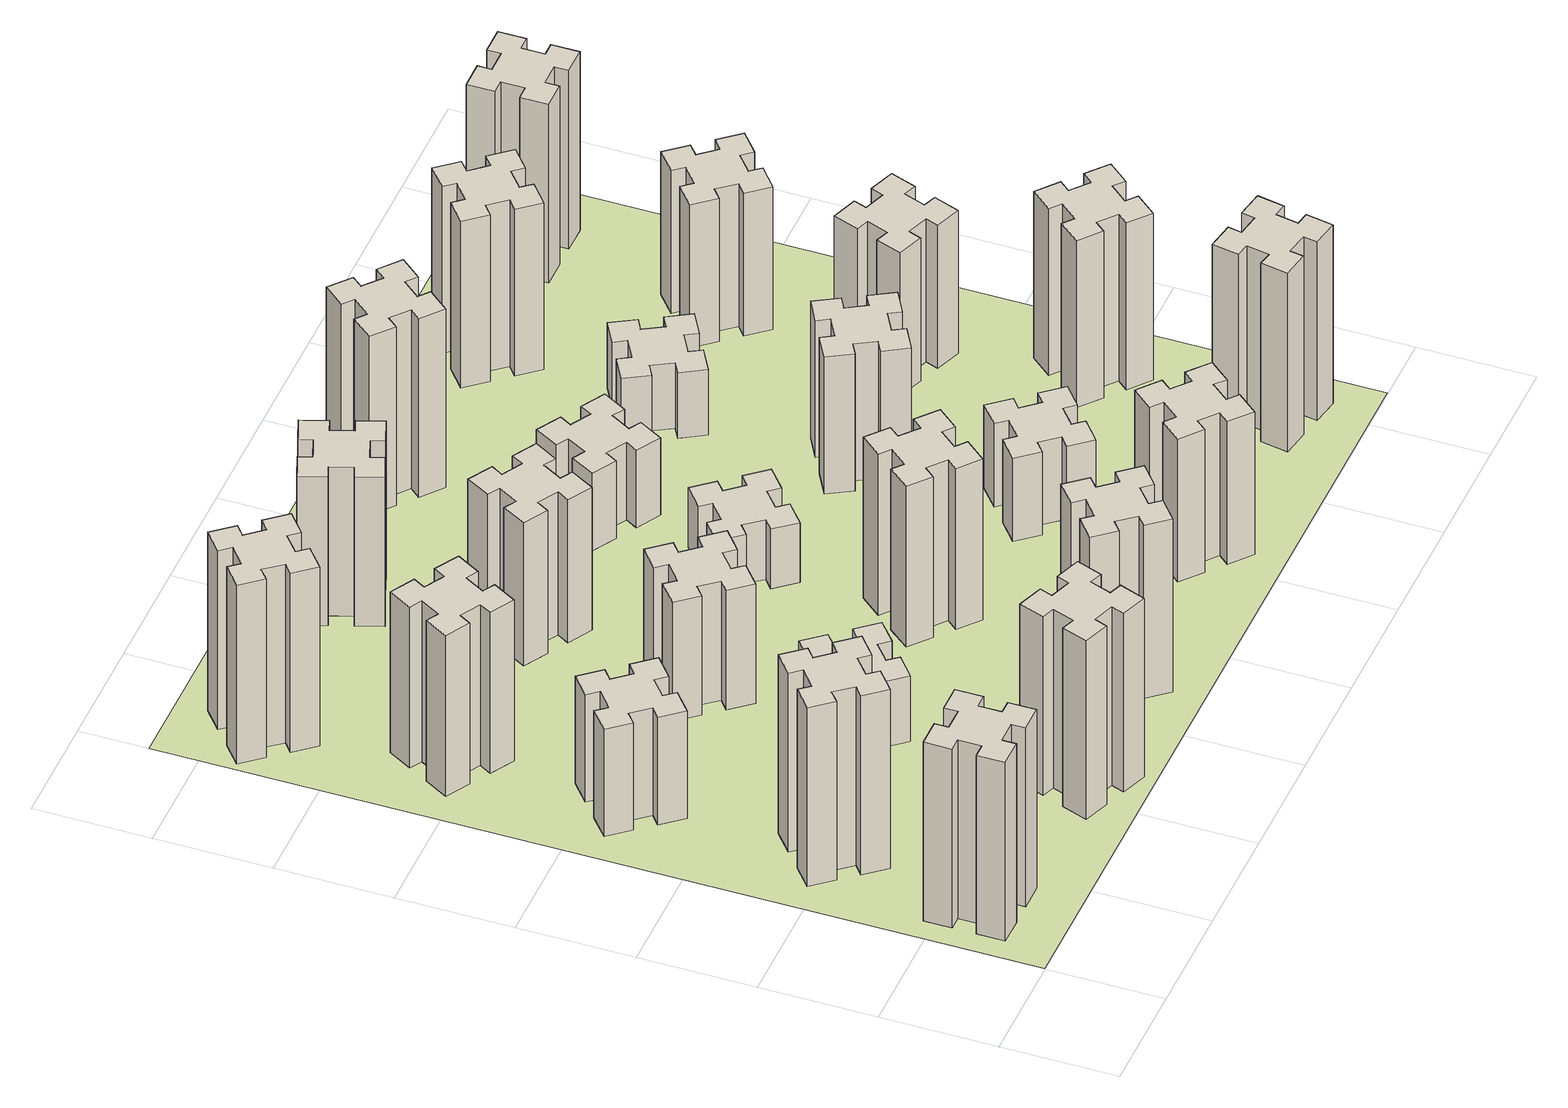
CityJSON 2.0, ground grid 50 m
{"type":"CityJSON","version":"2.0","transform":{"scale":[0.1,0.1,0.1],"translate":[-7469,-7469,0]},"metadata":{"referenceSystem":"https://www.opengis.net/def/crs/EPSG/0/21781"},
"CityObjects":{
"building1":{"type":"Building","attributes":{"class":"1000","function":"1000","usage":"1000","yearOfConstruction":2016,"roofType":"1000","measuredHeight":90,"storeysAboveGround":30,"storeysBelowGround":0},"geometry":[{"type":"Solid","lod":"1","boundaries":[[[[0,1,2,3,4,5,6,7,8,9,10,11,12,13,14,15,16,17,18,19]],[[17,16,20,21]],[[16,15,22,20]],[[15,14,23,22]],[[14,13,24,23]],[[13,12,25,24]],[[12,11,26,25]],[[11,10,27,26]],[[10,9,28,27]],[[9,8,29,28]],[[8,7,30,29]],[[7,6,31,30]],[[6,5,32,31]],[[5,4,33,32]],[[4,3,34,33]],[[3,2,35,34]],[[2,1,36,35]],[[1,0,37,36]],[[0,19,38,37]],[[19,18,39,38]],[[18,17,21,39]],[[24,25,26,27,28,29,30,31,32,33,34,35,36,37,38,39,21,20,22,23]]]]}]},
"building2":{"type":"Building","attributes":{"class":"1000","function":"1000","usage":"1000","yearOfConstruction":2016,"roofType":"1000","measuredHeight":90,"storeysAboveGround":30,"storeysBelowGround":0},"geometry":[{"type":"Solid","lod":"1","boundaries":[[[[40,41,42,43,44,45,46,47,48,49,50,51,52,53,54,55,56,57,58,59]],[[57,56,60,61]],[[56,55,62,60]],[[55,54,63,62]],[[54,53,64,63]],[[53,52,65,64]],[[52,51,66,65]],[[51,50,67,66]],[[50,49,68,67]],[[49,48,69,68]],[[48,47,70,69]],[[47,46,71,70]],[[46,45,72,71]],[[45,44,73,72]],[[44,43,74,73]],[[43,42,75,74]],[[42,41,76,75]],[[41,40,77,76]],[[40,59,78,77]],[[59,58,79,78]],[[58,57,61,79]],[[64,65,66,67,68,69,70,71,72,73,74,75,76,77,78,79,61,60,62,63]]]]}]},
"building3":{"type":"Building","attributes":{"class":"1000","function":"1000","usage":"1000","yearOfConstruction":2016,"roofType":"1000","measuredHeight":54,"storeysAboveGround":30,"storeysBelowGround":0},"geometry":[{"type":"Solid","lod":"1","boundaries":[[[[80,81,82,83,84,85,86,87,88,89,90,91,92,93,94,95,96,97,98,99]],[[97,96,100,101]],[[96,95,102,100]],[[95,94,103,102]],[[94,93,104,103]],[[93,92,105,104]],[[92,91,106,105]],[[91,90,107,106]],[[90,89,108,107]],[[89,88,109,108]],[[88,87,110,109]],[[87,86,111,110]],[[86,85,112,111]],[[85,84,113,112]],[[84,83,114,113]],[[83,82,115,114]],[[82,81,116,115]],[[81,80,117,116]],[[80,99,118,117]],[[99,98,119,118]],[[98,97,101,119]],[[104,105,106,107,108,109,110,111,112,113,114,115,116,117,118,119,101,100,102,103]]]]}]},
"building4":{"type":"Building","attributes":{"class":"1000","function":"1000","usage":"1000","yearOfConstruction":2016,"roofType":"1000","measuredHeight":81,"storeysAboveGround":30,"storeysBelowGround":0},"geometry":[{"type":"Solid","lod":"1","boundaries":[[[[120,121,122,123,124,125,126,127,128,129,130,131,132,133,134,135,136,137,138,139]],[[137,136,140,141]],[[136,135,142,140]],[[135,134,143,142]],[[134,133,144,143]],[[133,132,145,144]],[[132,131,146,145]],[[131,130,147,146]],[[130,129,148,147]],[[129,128,149,148]],[[128,127,150,149]],[[127,126,151,150]],[[126,125,152,151]],[[125,124,153,152]],[[124,123,154,153]],[[123,122,155,154]],[[122,121,156,155]],[[121,120,157,156]],[[120,139,158,157]],[[139,138,159,158]],[[138,137,141,159]],[[144,145,146,147,148,149,150,151,152,153,154,155,156,157,158,159,141,140,142,143]]]]}]},
"building5":{"type":"Building","attributes":{"class":"1000","function":"1000","usage":"1000","yearOfConstruction":2016,"roofType":"1000","measuredHeight":90,"storeysAboveGround":30,"storeysBelowGround":0},"geometry":[{"type":"Solid","lod":"1","boundaries":[[[[160,161,162,163,164,165,166,167,168,169,170,171,172,173,174,175,176,177,178,179]],[[177,176,180,181]],[[176,175,182,180]],[[175,174,183,182]],[[174,173,184,183]],[[173,172,185,184]],[[172,171,186,185]],[[171,170,187,186]],[[170,169,188,187]],[[169,168,189,188]],[[168,167,190,189]],[[167,166,191,190]],[[166,165,192,191]],[[165,164,193,192]],[[164,163,194,193]],[[163,162,195,194]],[[162,161,196,195]],[[161,160,197,196]],[[160,179,198,197]],[[179,178,199,198]],[[178,177,181,199]],[[184,185,186,187,188,189,190,191,192,193,194,195,196,197,198,199,181,180,182,183]]]]}]},
"building6":{"type":"Building","attributes":{"class":"1000","function":"1000","usage":"1000","yearOfConstruction":2016,"roofType":"1000","measuredHeight":90,"storeysAboveGround":30,"storeysBelowGround":0},"geometry":[{"type":"Solid","lod":"1","boundaries":[[[[200,201,202,203,204,205,206,207,208,209,210,211,212,213,214,215,216,217,218,219]],[[217,216,220,221]],[[216,215,222,220]],[[215,214,223,222]],[[214,213,224,223]],[[213,212,225,224]],[[212,211,226,225]],[[211,210,227,226]],[[210,209,228,227]],[[209,208,229,228]],[[208,207,230,229]],[[207,206,231,230]],[[206,205,232,231]],[[205,204,233,232]],[[204,203,234,233]],[[203,202,235,234]],[[202,201,236,235]],[[201,200,237,236]],[[200,219,238,237]],[[219,218,239,238]],[[218,217,221,239]],[[224,225,226,227,228,229,230,231,232,233,234,235,236,237,238,239,221,220,222,223]]]]}]},
"building7":{"type":"Building","attributes":{"class":"1000","function":"1000","usage":"1000","yearOfConstruction":2016,"roofType":"1000","measuredHeight":33,"storeysAboveGround":30,"storeysBelowGround":0},"geometry":[{"type":"Solid","lod":"1","boundaries":[[[[240,241,242,243,244,245,246,247,248,249,250,251,252,253,254,255,256,257,258,259]],[[257,256,260,261]],[[256,255,262,260]],[[255,254,263,262]],[[254,253,264,263]],[[253,252,265,264]],[[252,251,266,265]],[[251,250,267,266]],[[250,249,268,267]],[[249,248,269,268]],[[248,247,270,269]],[[247,246,271,270]],[[246,245,272,271]],[[245,244,273,272]],[[244,243,274,273]],[[243,242,275,274]],[[242,241,276,275]],[[241,240,277,276]],[[240,259,278,277]],[[259,258,279,278]],[[258,257,261,279]],[[264,265,266,267,268,269,270,271,272,273,274,275,276,277,278,279,261,260,262,263]]]]}]},
"building8":{"type":"Building","attributes":{"class":"1000","function":"1000","usage":"1000","yearOfConstruction":2016,"roofType":"1000","measuredHeight":60,"storeysAboveGround":30,"storeysBelowGround":0},"geometry":[{"type":"Solid","lod":"1","boundaries":[[[[280,281,282,283,284,285,286,287,288,289,290,291,292,293,294,295,296,297,298,299]],[[297,296,300,301]],[[296,295,302,300]],[[295,294,303,302]],[[294,293,304,303]],[[293,292,305,304]],[[292,291,306,305]],[[291,290,307,306]],[[290,289,308,307]],[[289,288,309,308]],[[288,287,310,309]],[[287,286,311,310]],[[286,285,312,311]],[[285,284,313,312]],[[284,283,314,313]],[[283,282,315,314]],[[282,281,316,315]],[[281,280,317,316]],[[280,299,318,317]],[[299,298,319,318]],[[298,297,301,319]],[[304,305,306,307,308,309,310,311,312,313,314,315,316,317,318,319,301,300,302,303]]]]}]},
"building9":{"type":"Building","attributes":{"class":"1000","function":"1000","usage":"1000","yearOfConstruction":2016,"roofType":"1000","measuredHeight":87,"storeysAboveGround":30,"storeysBelowGround":0},"geometry":[{"type":"Solid","lod":"1","boundaries":[[[[320,321,322,323,324,325,326,327,328,329,330,331,332,333,334,335,336,337,338,339]],[[337,336,340,341]],[[336,335,342,340]],[[335,334,343,342]],[[334,333,344,343]],[[333,332,345,344]],[[332,331,346,345]],[[331,330,347,346]],[[330,329,348,347]],[[329,328,349,348]],[[328,327,350,349]],[[327,326,351,350]],[[326,325,352,351]],[[325,324,353,352]],[[324,323,354,353]],[[323,322,355,354]],[[322,321,356,355]],[[321,320,357,356]],[[320,339,358,357]],[[339,338,359,358]],[[338,337,341,359]],[[344,345,346,347,348,349,350,351,352,353,354,355,356,357,358,359,341,340,342,343]]]]}]},
"building10":{"type":"Building","attributes":{"class":"1000","function":"1000","usage":"1000","yearOfConstruction":2016,"roofType":"1000","measuredHeight":72,"storeysAboveGround":30,"storeysBelowGround":0},"geometry":[{"type":"Solid","lod":"1","boundaries":[[[[360,361,362,363,364,365,366,367,368,369,370,371,372,373,374,375,376,377,378,379]],[[377,376,380,381]],[[376,375,382,380]],[[375,374,383,382]],[[374,373,384,383]],[[373,372,385,384]],[[372,371,386,385]],[[371,370,387,386]],[[370,369,388,387]],[[369,368,389,388]],[[368,367,390,389]],[[367,366,391,390]],[[366,365,392,391]],[[365,364,393,392]],[[364,363,394,393]],[[363,362,395,394]],[[362,361,396,395]],[[361,360,397,396]],[[360,379,398,397]],[[379,378,399,398]],[[378,377,381,399]],[[384,385,386,387,388,389,390,391,392,393,394,395,396,397,398,399,381,380,382,383]]]]}]},
"building11":{"type":"Building","attributes":{"class":"1000","function":"1000","usage":"1000","yearOfConstruction":2016,"roofType":"1000","measuredHeight":75,"storeysAboveGround":30,"storeysBelowGround":0},"geometry":[{"type":"Solid","lod":"1","boundaries":[[[[400,401,402,403,404,405,406,407,408,409,410,411,412,413,414,415,416,417,418,419]],[[417,416,420,421]],[[416,415,422,420]],[[415,414,423,422]],[[414,413,424,423]],[[413,412,425,424]],[[412,411,426,425]],[[411,410,427,426]],[[410,409,428,427]],[[409,408,429,428]],[[408,407,430,429]],[[407,406,431,430]],[[406,405,432,431]],[[405,404,433,432]],[[404,403,434,433]],[[403,402,435,434]],[[402,401,436,435]],[[401,400,437,436]],[[400,419,438,437]],[[419,418,439,438]],[[418,417,421,439]],[[424,425,426,427,428,429,430,431,432,433,434,435,436,437,438,439,421,420,422,423]]]]}]},
"building12":{"type":"Building","attributes":{"class":"1000","function":"1000","usage":"1000","yearOfConstruction":2016,"roofType":"1000","measuredHeight":81,"storeysAboveGround":30,"storeysBelowGround":0},"geometry":[{"type":"Solid","lod":"1","boundaries":[[[[440,441,442,443,444,445,446,447,448,449,450,451,452,453,454,455,456,457,458,459]],[[457,456,460,461]],[[456,455,462,460]],[[455,454,463,462]],[[454,453,464,463]],[[453,452,465,464]],[[452,451,466,465]],[[451,450,467,466]],[[450,449,468,467]],[[449,448,469,468]],[[448,447,470,469]],[[447,446,471,470]],[[446,445,472,471]],[[445,444,473,472]],[[444,443,474,473]],[[443,442,475,474]],[[442,441,476,475]],[[441,440,477,476]],[[440,459,478,477]],[[459,458,479,478]],[[458,457,461,479]],[[464,465,466,467,468,469,470,471,472,473,474,475,476,477,478,479,461,460,462,463]]]]}]},
"building13":{"type":"Building","attributes":{"class":"1000","function":"1000","usage":"1000","yearOfConstruction":2016,"roofType":"1000","measuredHeight":30,"storeysAboveGround":30,"storeysBelowGround":0},"geometry":[{"type":"Solid","lod":"1","boundaries":[[[[480,481,482,483,484,485,486,487,488,489,490,491,492,493,494,495,496,497,498,499]],[[497,496,500,501]],[[496,495,502,500]],[[495,494,503,502]],[[494,493,504,503]],[[493,492,505,504]],[[492,491,506,505]],[[491,490,507,506]],[[490,489,508,507]],[[489,488,509,508]],[[488,487,510,509]],[[487,486,511,510]],[[486,485,512,511]],[[485,484,513,512]],[[484,483,514,513]],[[483,482,515,514]],[[482,481,516,515]],[[481,480,517,516]],[[480,499,518,517]],[[499,498,519,518]],[[498,497,501,519]],[[504,505,506,507,508,509,510,511,512,513,514,515,516,517,518,519,501,500,502,503]]]]}]},
"building14":{"type":"Building","attributes":{"class":"1000","function":"1000","usage":"1000","yearOfConstruction":2016,"roofType":"1000","measuredHeight":72,"storeysAboveGround":30,"storeysBelowGround":0},"geometry":[{"type":"Solid","lod":"1","boundaries":[[[[520,521,522,523,524,525,526,527,528,529,530,531,532,533,534,535,536,537,538,539]],[[537,536,540,541]],[[536,535,542,540]],[[535,534,543,542]],[[534,533,544,543]],[[533,532,545,544]],[[532,531,546,545]],[[531,530,547,546]],[[530,529,548,547]],[[529,528,549,548]],[[528,527,550,549]],[[527,526,551,550]],[[526,525,552,551]],[[525,524,553,552]],[[524,523,554,553]],[[523,522,555,554]],[[522,521,556,555]],[[521,520,557,556]],[[520,539,558,557]],[[539,538,559,558]],[[538,537,541,559]],[[544,545,546,547,548,549,550,551,552,553,554,555,556,557,558,559,541,540,542,543]]]]}]},
"building15":{"type":"Building","attributes":{"class":"1000","function":"1000","usage":"1000","yearOfConstruction":2016,"roofType":"1000","measuredHeight":39,"storeysAboveGround":30,"storeysBelowGround":0},"geometry":[{"type":"Solid","lod":"1","boundaries":[[[[560,561,562,563,564,565,566,567,568,569,570,571,572,573,574,575,576,577,578,579]],[[577,576,580,581]],[[576,575,582,580]],[[575,574,583,582]],[[574,573,584,583]],[[573,572,585,584]],[[572,571,586,585]],[[571,570,587,586]],[[570,569,588,587]],[[569,568,589,588]],[[568,567,590,589]],[[567,566,591,590]],[[566,565,592,591]],[[565,564,593,592]],[[564,563,594,593]],[[563,562,595,594]],[[562,561,596,595]],[[561,560,597,596]],[[560,579,598,597]],[[579,578,599,598]],[[578,577,581,599]],[[584,585,586,587,588,589,590,591,592,593,594,595,596,597,598,599,581,580,582,583]]]]}]},
"building16":{"type":"Building","attributes":{"class":"1000","function":"1000","usage":"1000","yearOfConstruction":2016,"roofType":"1000","measuredHeight":90,"storeysAboveGround":30,"storeysBelowGround":0},"geometry":[{"type":"Solid","lod":"1","boundaries":[[[[600,601,602,603,604,605,606,607,608,609,610,611,612,613,614,615,616,617,618,619]],[[617,616,620,621]],[[616,615,622,620]],[[615,614,623,622]],[[614,613,624,623]],[[613,612,625,624]],[[612,611,626,625]],[[611,610,627,626]],[[610,609,628,627]],[[609,608,629,628]],[[608,607,630,629]],[[607,606,631,630]],[[606,605,632,631]],[[605,604,633,632]],[[604,603,634,633]],[[603,602,635,634]],[[602,601,636,635]],[[601,600,637,636]],[[600,619,638,637]],[[619,618,639,638]],[[618,617,621,639]],[[624,625,626,627,628,629,630,631,632,633,634,635,636,637,638,639,621,620,622,623]]]]}]},
"building17":{"type":"Building","attributes":{"class":"1000","function":"1000","usage":"1000","yearOfConstruction":2016,"roofType":"1000","measuredHeight":42,"storeysAboveGround":30,"storeysBelowGround":0},"geometry":[{"type":"Solid","lod":"1","boundaries":[[[[640,641,642,643,644,645,646,647,648,649,650,651,652,653,654,655,656,657,658,659]],[[657,656,660,661]],[[656,655,662,660]],[[655,654,663,662]],[[654,653,664,663]],[[653,652,665,664]],[[652,651,666,665]],[[651,650,667,666]],[[650,649,668,667]],[[649,648,669,668]],[[648,647,670,669]],[[647,646,671,670]],[[646,645,672,671]],[[645,644,673,672]],[[644,643,674,673]],[[643,642,675,674]],[[642,641,676,675]],[[641,640,677,676]],[[640,659,678,677]],[[659,658,679,678]],[[658,657,661,679]],[[664,665,666,667,668,669,670,671,672,673,674,675,676,677,678,679,661,660,662,663]]]]}]},
"building18":{"type":"Building","attributes":{"class":"1000","function":"1000","usage":"1000","yearOfConstruction":2016,"roofType":"1000","measuredHeight":69,"storeysAboveGround":30,"storeysBelowGround":0},"geometry":[{"type":"Solid","lod":"1","boundaries":[[[[680,681,682,683,684,685,686,687,688,689,690,691,692,693,694,695,696,697,698,699]],[[697,696,700,701]],[[696,695,702,700]],[[695,694,703,702]],[[694,693,704,703]],[[693,692,705,704]],[[692,691,706,705]],[[691,690,707,706]],[[690,689,708,707]],[[689,688,709,708]],[[688,687,710,709]],[[687,686,711,710]],[[686,685,712,711]],[[685,684,713,712]],[[684,683,714,713]],[[683,682,715,714]],[[682,681,716,715]],[[681,680,717,716]],[[680,699,718,717]],[[699,698,719,718]],[[698,697,701,719]],[[704,705,706,707,708,709,710,711,712,713,714,715,716,717,718,719,701,700,702,703]]]]}]},
"building19":{"type":"Building","attributes":{"class":"1000","function":"1000","usage":"1000","yearOfConstruction":2016,"roofType":"1000","measuredHeight":33,"storeysAboveGround":30,"storeysBelowGround":0},"geometry":[{"type":"Solid","lod":"1","boundaries":[[[[720,721,722,723,724,725,726,727,728,729,730,731,732,733,734,735,736,737,738,739]],[[737,736,740,741]],[[736,735,742,740]],[[735,734,743,742]],[[734,733,744,743]],[[733,732,745,744]],[[732,731,746,745]],[[731,730,747,746]],[[730,729,748,747]],[[729,728,749,748]],[[728,727,750,749]],[[727,726,751,750]],[[726,725,752,751]],[[725,724,753,752]],[[724,723,754,753]],[[723,722,755,754]],[[722,721,756,755]],[[721,720,757,756]],[[720,739,758,757]],[[739,738,759,758]],[[738,737,741,759]],[[744,745,746,747,748,749,750,751,752,753,754,755,756,757,758,759,741,740,742,743]]]]}]},
"building20":{"type":"Building","attributes":{"class":"1000","function":"1000","usage":"1000","yearOfConstruction":2016,"roofType":"1000","measuredHeight":90,"storeysAboveGround":30,"storeysBelowGround":0},"geometry":[{"type":"Solid","lod":"1","boundaries":[[[[760,761,762,763,764,765,766,767,768,769,770,771,772,773,774,775,776,777,778,779]],[[777,776,780,781]],[[776,775,782,780]],[[775,774,783,782]],[[774,773,784,783]],[[773,772,785,784]],[[772,771,786,785]],[[771,770,787,786]],[[770,769,788,787]],[[769,768,789,788]],[[768,767,790,789]],[[767,766,791,790]],[[766,765,792,791]],[[765,764,793,792]],[[764,763,794,793]],[[763,762,795,794]],[[762,761,796,795]],[[761,760,797,796]],[[760,779,798,797]],[[779,778,799,798]],[[778,777,781,799]],[[784,785,786,787,788,789,790,791,792,793,794,795,796,797,798,799,781,780,782,783]]]]}]},
"building21":{"type":"Building","attributes":{"class":"1000","function":"1000","usage":"1000","yearOfConstruction":2016,"roofType":"1000","measuredHeight":84,"storeysAboveGround":30,"storeysBelowGround":0},"geometry":[{"type":"Solid","lod":"1","boundaries":[[[[800,801,802,803,804,805,806,807,808,809,810,811,812,813,814,815,816,817,818,819]],[[817,816,820,821]],[[816,815,822,820]],[[815,814,823,822]],[[814,813,824,823]],[[813,812,825,824]],[[812,811,826,825]],[[811,810,827,826]],[[810,809,828,827]],[[809,808,829,828]],[[808,807,830,829]],[[807,806,831,830]],[[806,805,832,831]],[[805,804,833,832]],[[804,803,834,833]],[[803,802,835,834]],[[802,801,836,835]],[[801,800,837,836]],[[800,819,838,837]],[[819,818,839,838]],[[818,817,821,839]],[[824,825,826,827,828,829,830,831,832,833,834,835,836,837,838,839,821,820,822,823]]]]}]},
"building22":{"type":"Building","attributes":{"class":"1000","function":"1000","usage":"1000","yearOfConstruction":2016,"roofType":"1000","measuredHeight":84,"storeysAboveGround":30,"storeysBelowGround":0},"geometry":[{"type":"Solid","lod":"1","boundaries":[[[[840,841,842,843,844,845,846,847,848,849,850,851,852,853,854,855,856,857,858,859]],[[857,856,860,861]],[[856,855,862,860]],[[855,854,863,862]],[[854,853,864,863]],[[853,852,865,864]],[[852,851,866,865]],[[851,850,867,866]],[[850,849,868,867]],[[849,848,869,868]],[[848,847,870,869]],[[847,846,871,870]],[[846,845,872,871]],[[845,844,873,872]],[[844,843,874,873]],[[843,842,875,874]],[[842,841,876,875]],[[841,840,877,876]],[[840,859,878,877]],[[859,858,879,878]],[[858,857,861,879]],[[864,865,866,867,868,869,870,871,872,873,874,875,876,877,878,879,861,860,862,863]]]]}]},
"building23":{"type":"Building","attributes":{"class":"1000","function":"1000","usage":"1000","yearOfConstruction":2016,"roofType":"1000","measuredHeight":72,"storeysAboveGround":30,"storeysBelowGround":0},"geometry":[{"type":"Solid","lod":"1","boundaries":[[[[880,881,882,883,884,885,886,887,888,889,890,891,892,893,894,895,896,897,898,899]],[[897,896,900,901]],[[896,895,902,900]],[[895,894,903,902]],[[894,893,904,903]],[[893,892,905,904]],[[892,891,906,905]],[[891,890,907,906]],[[890,889,908,907]],[[889,888,909,908]],[[888,887,910,909]],[[887,886,911,910]],[[886,885,912,911]],[[885,884,913,912]],[[884,883,914,913]],[[883,882,915,914]],[[882,881,916,915]],[[881,880,917,916]],[[880,899,918,917]],[[899,898,919,918]],[[898,897,901,919]],[[904,905,906,907,908,909,910,911,912,913,914,915,916,917,918,919,901,900,902,903]]]]}]},
"building24":{"type":"Building","attributes":{"class":"1000","function":"1000","usage":"1000","yearOfConstruction":2016,"roofType":"1000","measuredHeight":72,"storeysAboveGround":30,"storeysBelowGround":0},"geometry":[{"type":"Solid","lod":"1","boundaries":[[[[920,921,922,923,924,925,926,927,928,929,930,931,932,933,934,935,936,937,938,939]],[[937,936,940,941]],[[936,935,942,940]],[[935,934,943,942]],[[934,933,944,943]],[[933,932,945,944]],[[932,931,946,945]],[[931,930,947,946]],[[930,929,948,947]],[[929,928,949,948]],[[928,927,950,949]],[[927,926,951,950]],[[926,925,952,951]],[[925,924,953,952]],[[924,923,954,953]],[[923,922,955,954]],[[922,921,956,955]],[[921,920,957,956]],[[920,939,958,957]],[[939,938,959,958]],[[938,937,941,959]],[[944,945,946,947,948,949,950,951,952,953,954,955,956,957,958,959,941,940,942,943]]]]}]},
"building25":{"type":"Building","attributes":{"class":"1000","function":"1000","usage":"1000","yearOfConstruction":2016,"roofType":"1000","measuredHeight":90,"storeysAboveGround":30,"storeysBelowGround":0},"geometry":[{"type":"Solid","lod":"1","boundaries":[[[[960,961,962,963,964,965,966,967,968,969,970,971,972,973,974,975,976,977,978,979]],[[977,976,980,981]],[[976,975,982,980]],[[975,974,983,982]],[[974,973,984,983]],[[973,972,985,984]],[[972,971,986,985]],[[971,970,987,986]],[[970,969,988,987]],[[969,968,989,988]],[[968,967,990,989]],[[967,966,991,990]],[[966,965,992,991]],[[965,964,993,992]],[[964,963,994,993]],[[963,962,995,994]],[[962,961,996,995]],[[961,960,997,996]],[[960,979,998,997]],[[979,978,999,998]],[[978,977,981,999]],[[984,985,986,987,988,989,990,991,992,993,994,995,996,997,998,999,981,980,982,983]]]]}]},
"landuse1":{"type":"LandUse","attributes":{"name":"plot1","function":"1010"},"geometry":[{"type":"MultiSurface","lod":"1","boundaries":[[[1000,1001,1002,1003]]]}]}
},
"vertices":[
[165,425,0],[165,325,0],[105,325,0],[105,205,0],[225,205,0],[225,265,0],[325,265,0],[325,205,0],[445,205,0],[445,325,0],[385,325,0],[385,425,0],[445,425,0],[445,545,0],[325,545,0],[325,485,0],[225,485,0],[225,545,0],[105,545,0],[105,425,0],[225,485,900],[225,545,900],[325,485,900],[325,545,900],[445,545,900],[445,425,900],[385,425,900],[385,325,900],[445,325,900],[445,205,900],[325,205,900],[325,265,900],[225,265,900],[225,205,900],[105,205,900],[105,325,900],[165,325,900],[165,425,900],[105,425,900],[105,545,900],
[492,1048,0],[427,1124,0],[473,1163,0],[396,1255,0],[304,1178,0],[343,1132,0],[266,1067,0],[228,1113,0],[136,1036,0],[213,944,0],[259,983,0],[323,906,0],[277,868,0],[354,776,0],[446,853,0],[408,899,0],[484,963,0],[523,917,0],[615,994,0],[538,1086,0],[484,963,900],[523,917,900],[408,899,900],[446,853,900],[354,776,900],[277,868,900],[323,906,900],[259,983,900],[213,944,900],[136,1036,900],[228,1113,900],[266,1067,900],[343,1132,900],[304,1178,900],[396,1255,900],[473,1163,900],[427,1124,900],[492,1048,900],[538,1086,900],[615,994,900],
[492,1888,0],[427,1964,0],[473,2003,0],[396,2095,0],[304,2018,0],[343,1972,0],[266,1907,0],[228,1953,0],[136,1876,0],[213,1784,0],[259,1823,0],[323,1746,0],[277,1708,0],[354,1616,0],[446,1693,0],[408,1739,0],[484,1803,0],[523,1757,0],[615,1834,0],[538,1926,0],[484,1803,540],[523,1757,540],[408,1739,540],[446,1693,540],[354,1616,540],[277,1708,540],[323,1746,540],[259,1823,540],[213,1784,540],[136,1876,540],[228,1953,540],[266,1907,540],[343,1972,540],[304,2018,540],[396,2095,540],[473,2003,540],[427,1964,540],[492,1888,540],[538,1926,540],[615,1834,540],
[474,2666,0],[387,2716,0],[417,2768,0],[313,2828,0],[253,2724,0],[305,2694,0],[255,2607,0],[203,2637,0],[143,2533,0],[247,2473,0],[277,2525,0],[364,2475,0],[334,2423,0],[438,2363,0],[498,2467,0],[446,2497,0],[496,2584,0],[548,2554,0],[608,2658,0],[504,2718,0],[496,2584,810],[548,2554,810],[446,2497,810],[498,2467,810],[438,2363,810],[334,2423,810],[364,2475,810],[277,2525,810],[247,2473,810],[143,2533,810],[203,2637,810],[255,2607,810],[305,2694,810],[253,2724,810],[313,2828,810],[417,2768,810],[387,2716,810],[474,2666,810],[504,2718,810],[608,2658,810],
[1029,360,0],[995,266,0],[939,287,0],[897,174,0],[1010,133,0],[1031,189,0],[1125,155,0],[1104,99,0],[1217,57,0],[1258,170,0],[1202,191,0],[1236,285,0],[1292,264,0],[1333,377,0],[1220,418,0],[1200,362,0],[1106,396,0],[1127,452,0],[1014,493,0],[973,380,0],[1106,396,900],[1127,452,900],[1200,362,900],[1220,418,900],[1333,377,900],[1292,264,900],[1236,285,900],[1202,191,900],[1258,170,900],[1217,57,900],[1104,99,900],[1125,155,900],[1031,189,900],[1010,133,900],[897,174,900],[939,287,900],[995,266,900],[1029,360,900],[973,380,900],[1014,493,900],
[243,3452,0],[166,3387,0],[128,3433,0],[36,3356,0],[113,3264,0],[159,3303,0],[223,3226,0],[177,3188,0],[254,3096,0],[346,3173,0],[308,3219,0],[384,3283,0],[423,3237,0],[515,3314,0],[438,3406,0],[392,3368,0],[327,3444,0],[373,3483,0],[296,3575,0],[204,3498,0],[327,3444,900],[373,3483,900],[392,3368,900],[438,3406,900],[515,3314,900],[423,3237,900],[384,3283,900],[308,3219,900],[346,3173,900],[254,3096,900],[177,3188,900],[223,3226,900],[159,3303,900],[113,3264,900],[36,3356,900],[128,3433,900],[166,3387,900],[243,3452,900],[204,3498,900],[296,3575,900],
[1083,1332,0],[1006,1267,0],[968,1313,0],[876,1236,0],[953,1144,0],[999,1183,0],[1063,1106,0],[1017,1068,0],[1094,976,0],[1186,1053,0],[1148,1099,0],[1224,1163,0],[1263,1117,0],[1355,1194,0],[1278,1286,0],[1232,1248,0],[1167,1324,0],[1213,1363,0],[1136,1455,0],[1044,1378,0],[1167,1324,330],[1213,1363,330],[1232,1248,330],[1278,1286,330],[1355,1194,330],[1263,1117,330],[1224,1163,330],[1148,1099,330],[1186,1053,330],[1094,976,330],[1017,1068,330],[1063,1106,330],[999,1183,330],[953,1144,330],[876,1236,330],[968,1313,330],[1006,1267,330],[1083,1332,330],[1044,1378,330],[1136,1455,330],
[1083,1972,0],[1006,1907,0],[968,1953,0],[876,1876,0],[953,1784,0],[999,1823,0],[1063,1746,0],[1017,1708,0],[1094,1616,0],[1186,1693,0],[1148,1739,0],[1224,1803,0],[1263,1757,0],[1355,1834,0],[1278,1926,0],[1232,1888,0],[1167,1964,0],[1213,2003,0],[1136,2095,0],[1044,2018,0],[1167,1964,600],[1213,2003,600],[1232,1888,600],[1278,1926,600],[1355,1834,600],[1263,1757,600],[1224,1803,600],[1148,1739,600],[1186,1693,600],[1094,1616,600],[1017,1708,600],[1063,1746,600],[999,1823,600],[953,1784,600],[876,1876,600],[968,1953,600],[1006,1907,600],[1083,1972,600],[1044,2018,600],[1136,2095,600],
[1639,343,0],[1703,266,0],[1657,228,0],[1734,136,0],[1826,213,0],[1788,259,0],[1864,323,0],[1903,277,0],[1995,354,0],[1918,446,0],[1872,408,0],[1807,484,0],[1853,523,0],[1776,615,0],[1684,538,0],[1723,492,0],[1646,427,0],[1608,473,0],[1516,396,0],[1593,304,0],[1646,427,870],[1608,473,870],[1723,492,870],[1684,538,870],[1776,615,870],[1853,523,870],[1807,484,870],[1872,408,870],[1918,446,870],[1995,354,870],[1903,277,870],[1864,323,870],[1788,259,870],[1826,213,870],[1734,136,870],[1657,228,870],[1703,266,870],[1639,343,870],[1593,304,870],[1516,396,870],
[1314,2666,0],[1227,2716,0],[1257,2768,0],[1153,2828,0],[1093,2724,0],[1145,2694,0],[1095,2607,0],[1043,2637,0],[983,2533,0],[1087,2473,0],[1117,2525,0],[1204,2475,0],[1174,2423,0],[1278,2363,0],[1338,2467,0],[1286,2497,0],[1336,2584,0],[1388,2554,0],[1448,2658,0],[1344,2718,0],[1336,2584,720],[1388,2554,720],[1286,2497,720],[1338,2467,720],[1278,2363,720],[1174,2423,720],[1204,2475,720],[1117,2525,720],[1087,2473,720],[983,2533,720],[1043,2637,720],[1095,2607,720],[1145,2694,720],[1093,2724,720],[1153,2828,720],[1257,2768,720],[1227,2716,720],[1314,2666,720],[1344,2718,720],[1448,2658,720],
[1125,3456,0],[1031,3422,0],[1010,3478,0],[897,3437,0],[939,3324,0],[995,3345,0],[1029,3251,0],[973,3230,0],[1014,3117,0],[1127,3159,0],[1106,3215,0],[1200,3249,0],[1220,3193,0],[1333,3234,0],[1292,3347,0],[1236,3326,0],[1202,3420,0],[1258,3440,0],[1217,3553,0],[1104,3512,0],[1202,3420,750],[1258,3440,750],[1236,3326,750],[1292,3347,750],[1333,3234,750],[1220,3193,750],[1200,3249,750],[1106,3215,750],[1127,3159,750],[1014,3117,750],[973,3230,750],[1029,3251,750],[995,3345,750],[939,3324,750],[897,3437,750],[1010,3478,750],[1031,3422,750],[1125,3456,750],[1104,3512,750],[1217,3553,750],
[1803,1324,0],[1739,1248,0],[1693,1286,0],[1616,1194,0],[1708,1117,0],[1746,1163,0],[1823,1099,0],[1784,1053,0],[1876,976,0],[1953,1068,0],[1907,1106,0],[1972,1183,0],[2018,1144,0],[2095,1236,0],[2003,1313,0],[1964,1267,0],[1888,1332,0],[1926,1378,0],[1834,1455,0],[1757,1363,0],[1888,1332,810],[1926,1378,810],[1964,1267,810],[2003,1313,810],[2095,1236,810],[2018,1144,810],[1972,1183,810],[1907,1106,810],[1953,1068,810],[1876,976,810],[1784,1053,810],[1823,1099,810],[1746,1163,810],[1708,1117,810],[1616,1194,810],[1693,1286,810],[1739,1248,810],[1803,1324,810],[1757,1363,810],[1834,1455,810],
[1972,1988,0],[1907,2064,0],[1953,2103,0],[1876,2195,0],[1784,2118,0],[1823,2072,0],[1746,2007,0],[1708,2053,0],[1616,1976,0],[1693,1884,0],[1739,1923,0],[1803,1846,0],[1757,1808,0],[1834,1716,0],[1926,1793,0],[1888,1839,0],[1964,1903,0],[2003,1857,0],[2095,1934,0],[2018,2026,0],[1964,1903,300],[2003,1857,300],[1888,1839,300],[1926,1793,300],[1834,1716,300],[1757,1808,300],[1803,1846,300],[1739,1923,300],[1693,1884,300],[1616,1976,300],[1708,2053,300],[1746,2007,300],[1823,2072,300],[1784,2118,300],[1876,2195,300],[1953,2103,300],[1907,2064,300],[1972,1988,300],[2018,2026,300],[2095,1934,300],
[2486,323,0],[2563,259,0],[2524,213,0],[2616,136,0],[2693,228,0],[2647,266,0],[2712,343,0],[2758,304,0],[2835,396,0],[2743,473,0],[2704,427,0],[2628,492,0],[2666,538,0],[2574,615,0],[2497,523,0],[2543,484,0],[2479,408,0],[2433,446,0],[2356,354,0],[2448,277,0],[2479,408,720],[2433,446,720],[2543,484,720],[2497,523,720],[2574,615,720],[2666,538,720],[2628,492,720],[2704,427,720],[2743,473,720],[2835,396,720],[2758,304,720],[2712,343,720],[2647,266,720],[2693,228,720],[2616,136,720],[2524,213,720],[2563,259,720],[2486,323,720],[2448,277,720],[2356,354,720],
[2026,2497,0],[2076,2584,0],[2128,2554,0],[2188,2658,0],[2084,2718,0],[2054,2666,0],[1967,2716,0],[1997,2768,0],[1893,2828,0],[1833,2724,0],[1885,2694,0],[1835,2607,0],[1783,2637,0],[1723,2533,0],[1827,2473,0],[1857,2525,0],[1944,2475,0],[1914,2423,0],[2018,2363,0],[2078,2467,0],[1944,2475,390],[1914,2423,390],[1857,2525,390],[1827,2473,390],[1723,2533,390],[1783,2637,390],[1835,2607,390],[1885,2694,390],[1833,2724,390],[1893,2828,390],[1997,2768,390],[1967,2716,390],[2054,2666,390],[2084,2718,390],[2188,2658,390],[2128,2554,390],[2076,2584,390],[2026,2497,390],[2078,2467,390],[2018,2363,390],
[1746,3383,0],[1823,3319,0],[1784,3273,0],[1876,3196,0],[1953,3288,0],[1907,3326,0],[1972,3403,0],[2018,3364,0],[2095,3456,0],[2003,3533,0],[1964,3487,0],[1888,3552,0],[1926,3598,0],[1834,3675,0],[1757,3583,0],[1803,3544,0],[1739,3468,0],[1693,3506,0],[1616,3414,0],[1708,3337,0],[1739,3468,900],[1693,3506,900],[1803,3544,900],[1757,3583,900],[1834,3675,900],[1926,3598,900],[1888,3552,900],[1964,3487,900],[2003,3533,900],[2095,3456,900],[2018,3364,900],[1972,3403,900],[1907,3326,900],[1953,3288,900],[1876,3196,900],[1784,3273,900],[1823,3319,900],[1746,3383,900],[1708,3337,900],[1616,3414,900],
[2563,1132,0],[2486,1067,0],[2448,1113,0],[2356,1036,0],[2433,944,0],[2479,983,0],[2543,906,0],[2497,868,0],[2574,776,0],[2666,853,0],[2628,899,0],[2704,963,0],[2743,917,0],[2835,994,0],[2758,1086,0],[2712,1048,0],[2647,1124,0],[2693,1163,0],[2616,1255,0],[2524,1178,0],[2647,1124,420],[2693,1163,420],[2712,1048,420],[2758,1086,420],[2835,994,420],[2743,917,420],[2704,963,420],[2628,899,420],[2666,853,420],[2574,776,420],[2497,868,420],[2543,906,420],[2479,983,420],[2433,944,420],[2356,1036,420],[2448,1113,420],[2486,1067,420],[2563,1132,420],[2524,1178,420],[2616,1255,420],
[2475,1744,0],[2525,1657,0],[2473,1627,0],[2533,1523,0],[2637,1583,0],[2607,1635,0],[2694,1685,0],[2724,1633,0],[2828,1693,0],[2768,1797,0],[2716,1767,0],[2666,1854,0],[2718,1884,0],[2658,1988,0],[2554,1928,0],[2584,1876,0],[2497,1826,0],[2467,1878,0],[2363,1818,0],[2423,1714,0],[2497,1826,690],[2467,1878,690],[2584,1876,690],[2554,1928,690],[2658,1988,690],[2718,1884,690],[2666,1854,690],[2716,1767,690],[2768,1797,690],[2828,1693,690],[2724,1633,690],[2694,1685,690],[2607,1635,690],[2637,1583,690],[2533,1523,690],[2473,1627,690],[2525,1657,690],[2475,1744,690],[2423,1714,690],[2363,1818,690],
[2475,2584,0],[2525,2497,0],[2473,2467,0],[2533,2363,0],[2637,2423,0],[2607,2475,0],[2694,2525,0],[2724,2473,0],[2828,2533,0],[2768,2637,0],[2716,2607,0],[2666,2694,0],[2718,2724,0],[2658,2828,0],[2554,2768,0],[2584,2716,0],[2497,2666,0],[2467,2718,0],[2363,2658,0],[2423,2554,0],[2497,2666,330],[2467,2718,330],[2584,2716,330],[2554,2768,330],[2658,2828,330],[2718,2724,330],[2666,2694,330],[2716,2607,330],[2768,2637,330],[2828,2533,330],[2724,2473,330],[2694,2525,330],[2607,2475,330],[2637,2423,330],[2533,2363,330],[2473,2467,330],[2525,2497,330],[2475,2584,330],[2423,2554,330],[2363,2658,330],
[3504,475,0],[3405,492,0],[3416,551,0],[3297,572,0],[3277,454,0],[3336,444,0],[3318,345,0],[3259,356,0],[3238,237,0],[3357,217,0],[3367,276,0],[3465,258,0],[3455,199,0],[3573,178,0],[3594,297,0],[3535,307,0],[3552,405,0],[3611,395,0],[3632,513,0],[3514,534,0],[3552,405,900],[3611,395,900],[3535,307,900],[3594,297,900],[3573,178,900],[3455,199,900],[3465,258,900],[3367,276,900],[3357,217,900],[3238,237,900],[3259,356,900],[3318,345,900],[3336,444,900],[3277,454,900],[3297,572,900],[3416,551,900],[3405,492,900],[3504,475,900],[3514,534,900],[3632,513,900],
[2812,3368,0],[2747,3444,0],[2793,3483,0],[2716,3575,0],[2624,3498,0],[2663,3452,0],[2586,3387,0],[2548,3433,0],[2456,3356,0],[2533,3264,0],[2579,3303,0],[2643,3226,0],[2597,3188,0],[2674,3096,0],[2766,3173,0],[2728,3219,0],[2804,3283,0],[2843,3237,0],[2935,3314,0],[2858,3406,0],[2804,3283,840],[2843,3237,840],[2728,3219,840],[2766,3173,840],[2674,3096,840],[2597,3188,840],[2643,3226,840],[2579,3303,840],[2533,3264,840],[2456,3356,840],[2548,3433,840],[2586,3387,840],[2663,3452,840],[2624,3498,840],[2716,3575,840],[2793,3483,840],[2747,3444,840],[2812,3368,840],[2858,3406,840],[2935,3314,840],
[3487,1006,0],[3552,1083,0],[3598,1044,0],[3675,1136,0],[3583,1213,0],[3544,1167,0],[3468,1232,0],[3506,1278,0],[3414,1355,0],[3337,1263,0],[3383,1224,0],[3319,1148,0],[3273,1186,0],[3196,1094,0],[3288,1017,0],[3326,1063,0],[3403,999,0],[3364,953,0],[3456,876,0],[3533,968,0],[3403,999,840],[3364,953,840],[3326,1063,840],[3288,1017,840],[3196,1094,840],[3273,1186,840],[3319,1148,840],[3383,1224,840],[3337,1263,840],[3414,1355,840],[3506,1278,840],[3468,1232,840],[3544,1167,840],[3583,1213,840],[3675,1136,840],[3598,1044,840],[3552,1083,840],[3487,1006,840],[3533,968,840],[3456,876,840],
[3320,1942,0],[3226,1976,0],[3247,2032,0],[3134,2073,0],[3093,1960,0],[3149,1940,0],[3115,1846,0],[3059,1867,0],[3017,1754,0],[3130,1713,0],[3151,1769,0],[3245,1735,0],[3224,1679,0],[3337,1637,0],[3378,1750,0],[3322,1771,0],[3356,1865,0],[3412,1844,0],[3453,1957,0],[3340,1998,0],[3356,1865,720],[3412,1844,720],[3322,1771,720],[3378,1750,720],[3337,1637,720],[3224,1679,720],[3245,1735,720],[3151,1769,720],[3130,1713,720],[3017,1754,720],[3059,1867,720],[3115,1846,720],[3149,1940,720],[3093,1960,720],[3134,2073,720],[3247,2032,720],[3226,1976,720],[3320,1942,720],[3340,1998,720],[3453,1957,720],
[3119,2563,0],[3183,2486,0],[3137,2448,0],[3214,2356,0],[3306,2433,0],[3268,2479,0],[3344,2543,0],[3383,2497,0],[3475,2574,0],[3398,2666,0],[3352,2628,0],[3287,2704,0],[3333,2743,0],[3256,2835,0],[3164,2758,0],[3203,2712,0],[3126,2647,0],[3088,2693,0],[2996,2616,0],[3073,2524,0],[3126,2647,720],[3088,2693,720],[3203,2712,720],[3164,2758,720],[3256,2835,720],[3333,2743,720],[3287,2704,720],[3352,2628,720],[3398,2666,720],[3475,2574,720],[3383,2497,720],[3344,2543,720],[3268,2479,720],[3306,2433,720],[3214,2356,720],[3137,2448,720],[3183,2486,720],[3119,2563,720],[3073,2524,720],[2996,2616,720],
[3285,3325,0],[3385,3325,0],[3385,3265,0],[3505,3265,0],[3505,3385,0],[3445,3385,0],[3445,3485,0],[3505,3485,0],[3505,3605,0],[3385,3605,0],[3385,3545,0],[3285,3545,0],[3285,3605,0],[3165,3605,0],[3165,3485,0],[3225,3485,0],[3225,3385,0],[3165,3385,0],[3165,3265,0],[3285,3265,0],[3225,3385,900],[3165,3385,900],[3225,3485,900],[3165,3485,900],[3165,3605,900],[3285,3605,900],[3285,3545,900],[3385,3545,900],[3385,3605,900],[3505,3605,900],[3505,3485,900],[3445,3485,900],[3445,3385,900],[3505,3385,900],[3505,3265,900],[3385,3265,900],[3385,3325,900],[3285,3325,900],[3285,3265,900],[3165,3265,900],
[5,3705,0],[3705,3705,0],[3705,5,0],[5,5,0]
]}
